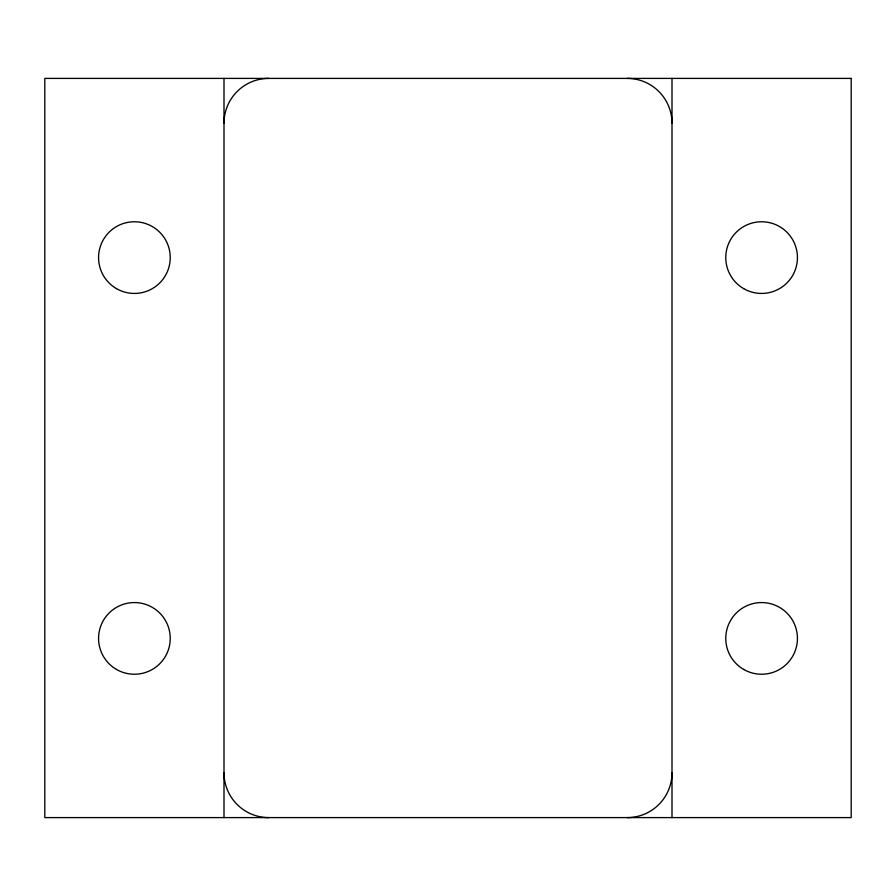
<?xml version="1.0" encoding="UTF-8"?>
<svg xmlns="http://www.w3.org/2000/svg" width="896" height="896" viewBox="0 0 896 896"><rect width="100%" height="100%" fill="white"/><g stroke="black" fill="none" stroke-linecap="round" stroke-linejoin="round"><path stroke-width="1.34" d="M672 78.4L672 817.6M224 78.4L224 817.6M224 123.2A44.8 44.8 0 0 1 268.8 78.4M672 772.8A44.8 44.8 0 0 1 627.2 817.6M268.8 817.6A44.8 44.8 0 0 1 224 772.8M627.2 78.4A44.8 44.8 0 0 1 672 123.2M851.2 78.4L44.8 78.4L44.8 817.6L851.2 817.6L851.2 78.4M116.48 288.635A35.84 35.84 0 0 0 170.24 257.6A35.84 35.84 0 0 0 116.48 226.565A35.84 35.84 0 0 0 116.48 288.635M116.48 669.435A35.84 35.84 0 0 0 170.24 638.4A35.84 35.84 0 0 0 116.48 607.365A35.84 35.84 0 0 0 116.48 669.435M743.68 669.435A35.84 35.84 0 0 0 797.44 638.4A35.84 35.84 0 0 0 743.68 607.365A35.84 35.84 0 0 0 743.68 669.435M743.68 288.635A35.84 35.84 0 0 0 797.44 257.6A35.84 35.84 0 0 0 743.68 226.565A35.84 35.84 0 0 0 743.68 288.635"/></g></svg>
